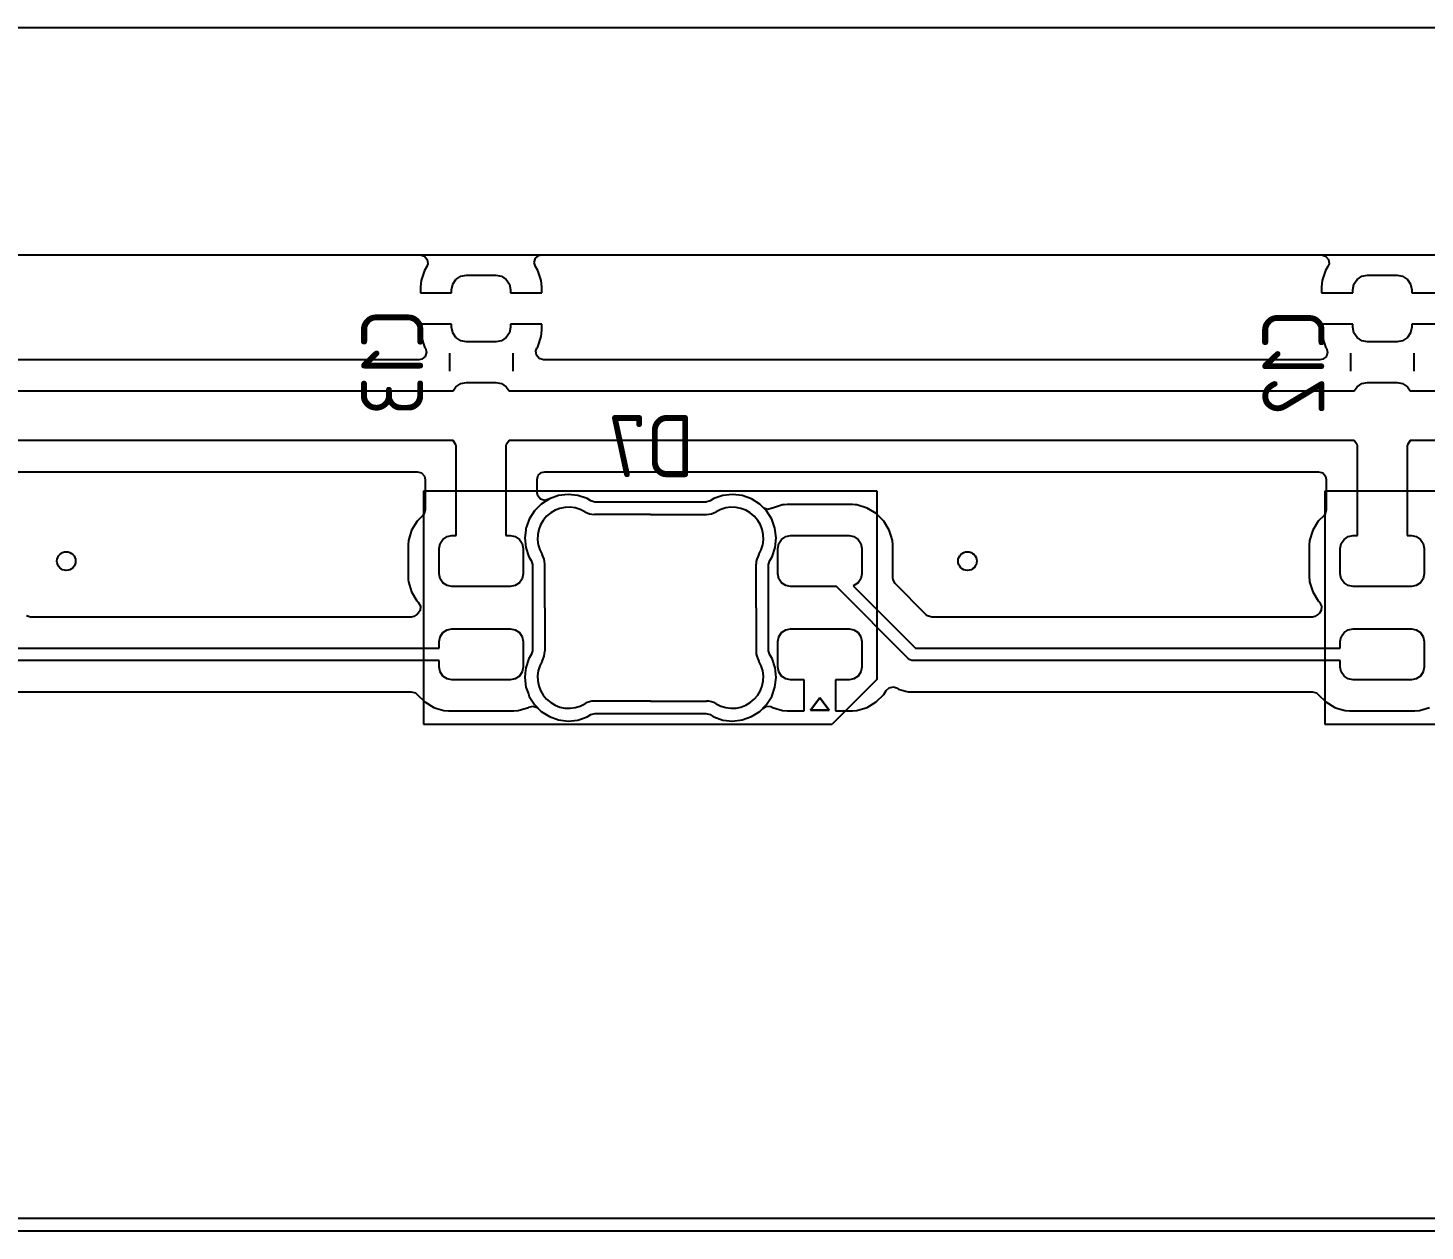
# Model space of a CAD drawing. Header units: millimetres. Extents: x 45 to 545, y -265 to -129.
# Drawn here: x 415.48 to 437.96, y -265.47 to -246.12 of the extents above; entities that cross this region are included whole.
import ezdxf
from ezdxf.enums import TextEntityAlignment as Align

# ---------------------------------------------------------------- set-up
doc = ezdxf.new("R2010")
doc.units = ezdxf.units.MM
for name, color, linetype, true_color in [('B.Cu', 151, 'CONTINUOUS', 0x6fccdb), ('B.Silkscreen', 203, 'CONTINUOUS', 0x8864cb), ('Edge.Cuts', 111, 'CONTINUOUS', 0x81ffbe), ('F.Cu', 241, 'CONTINUOUS', 0xe27299), ('User.4', 31, 'CONTINUOUS', 0xd8c852)]:
    doc.layers.add(name, color=color, linetype=linetype, true_color=true_color)
doc.styles.add('KICAD', font='isocp.shx')

msp = doc.modelspace()

# ---------------------------------------------------------------- linework, layer by layer
at = {"layer": 'B.Cu', "linetype": 'CONTINUOUS'}
for p, q in [((409.254229, -249.775), (421.795771, -249.775)), ((421.795771, -249.775), (421.86281, -249.794685)), ((421.86281, -249.794685), (421.908565, -249.847489)), ((421.901309, -249.964098), (421.864549, -250.023692)), ((421.918509, -249.916647), (421.901309, -249.964098)), ((421.908565, -249.847489), (421.918509, -249.916647)), ((423.63025, -249.896706), (423.651172, -249.830042)), ((423.648691, -249.964098), (423.63025, -249.896706)), ((423.68545, -250.023692), (423.648691, -249.964098)), ((423.651172, -249.830042), (423.704813, -249.785272)), ((423.704813, -249.785272), (423.754229, -249.775)), ((423.754229, -249.775), (436.295771, -249.775)), ((436.295771, -249.775), (436.36281, -249.794685)), ((436.36281, -249.794685), (436.408565, -249.847489)), ((436.401309, -249.964098), (436.364549, -250.023692)), ((436.418509, -249.916647), (436.401309, -249.964098)), ((436.408565, -249.847489), (436.418509, -249.916647)), ((421.810319, -250.187347), (421.8, -250.288345)), ((421.864546, -250.023699), (421.810319, -250.187347)), ((421.864549, -250.023692), (421.864546, -250.023699)), ((422.318079, -250.246613), (422.369562, -250.169562)), ((422.369562, -250.169562), (422.446613, -250.118079)), ((422.446613, -250.118079), (422.5375, -250.1)), ((422.5375, -250.1), (423.0125, -250.1)), ((423.0125, -250.1), (423.103387, -250.118079)), ((423.103387, -250.118079), (423.180438, -250.169562)), ((423.180438, -250.169562), (423.231921, -250.246613)), ((423.685453, -250.023699), (423.68545, -250.023692)), ((423.73968, -250.187347), (423.685453, -250.023699)), ((423.749998, -250.288345), (423.73968, -250.187347)), ((436.310319, -250.187347), (436.3, -250.288345)), ((436.364546, -250.023699), (436.310319, -250.187347)), ((436.364549, -250.023692), (436.364546, -250.023699)), ((436.818079, -250.246613), (436.869562, -250.169562)), ((436.869562, -250.169562), (436.946613, -250.118079)), ((436.946613, -250.118079), (437.0375, -250.1)), ((437.0375, -250.1), (437.5125, -250.1)), ((437.5125, -250.1), (437.603387, -250.118079)), ((437.603387, -250.118079), (437.680438, -250.169562)), ((437.680438, -250.169562), (437.731921, -250.246613)), ((421.8, -250.288345), (421.8, -250.3875)), ((421.8, -250.3875), (422.3, -250.3875)), ((422.3, -250.3375), (422.318079, -250.246613)), ((422.3, -250.3875), (422.3, -250.3375)), ((423.231921, -250.246613), (423.25, -250.3375)), ((423.25, -250.3375), (423.25, -250.3875)), ((423.25, -250.3875), (423.749999, -250.3875)), ((423.749999, -250.28836), (423.749998, -250.288345)), ((423.749999, -250.3875), (423.749999, -250.28836)), ((436.3, -250.288345), (436.3, -250.3875)), ((436.3, -250.3875), (436.8, -250.3875)), ((436.8, -250.3375), (436.818079, -250.246613)), ((436.8, -250.3875), (436.8, -250.3375)), ((437.731921, -250.246613), (437.75, -250.3375)), ((437.75, -250.3375), (437.75, -250.3875)), ((437.75, -250.3875), (438.249999, -250.3875)), ((422.3, -250.8875), (421.800001, -250.8875)), ((421.800001, -250.8875), (421.800001, -250.986654)), ((422.3, -250.9375), (422.3, -250.8875)), ((423.75, -250.8875), (423.25, -250.8875)), ((423.25, -250.8875), (423.25, -250.9375)), ((423.75, -250.986641), (423.75, -250.8875)), ((436.8, -250.8875), (436.300001, -250.8875)), ((436.300001, -250.8875), (436.300001, -250.986654)), ((436.8, -250.9375), (436.8, -250.8875)), ((438.25, -250.8875), (437.75, -250.8875)), ((437.75, -250.8875), (437.75, -250.9375)), ((421.800001, -250.986654), (421.810319, -251.087652)), ((421.810319, -251.087652), (421.864546, -251.2513)), ((422.318079, -251.028387), (422.3, -250.9375)), ((422.369562, -251.105438), (422.318079, -251.028387)), ((422.446613, -251.156921), (422.369562, -251.105438)), ((423.180438, -251.105438), (423.103387, -251.156921)), ((423.231921, -251.028387), (423.180438, -251.105438)), ((423.25, -250.9375), (423.231921, -251.028387)), ((423.685453, -251.2513), (423.73968, -251.087652)), ((423.73968, -251.087652), (423.749999, -250.986654)), ((423.749999, -250.986654), (423.75, -250.986641)), ((436.300001, -250.986654), (436.310319, -251.087652)), ((436.310319, -251.087652), (436.364546, -251.2513)), ((436.818079, -251.028387), (436.8, -250.9375)), ((436.869562, -251.105438), (436.818079, -251.028387)), ((436.946613, -251.156921), (436.869562, -251.105438)), ((437.680438, -251.105438), (437.603387, -251.156921)), ((437.731921, -251.028387), (437.680438, -251.105438)), ((437.75, -250.9375), (437.731921, -251.028387)), ((421.864546, -251.2513), (421.864549, -251.251307)), ((421.864549, -251.251307), (421.87787, -251.272902)), ((421.87787, -251.272902), (421.896311, -251.340294)), ((422.5375, -251.175), (422.446613, -251.156921)), ((423.0125, -251.175), (422.5375, -251.175)), ((423.103387, -251.156921), (423.0125, -251.175)), ((423.65493, -251.320353), (423.67213, -251.272902)), ((423.664874, -251.389511), (423.65493, -251.320353)), ((423.67213, -251.272902), (423.68545, -251.251307)), ((423.68545, -251.251307), (423.685453, -251.2513)), ((436.364546, -251.2513), (436.364549, -251.251307)), ((436.364549, -251.251307), (436.37787, -251.272902)), ((436.37787, -251.272902), (436.396311, -251.340294)), ((437.0375, -251.175), (436.946613, -251.156921)), ((437.5125, -251.175), (437.0375, -251.175)), ((437.603387, -251.156921), (437.5125, -251.175)), ((421.772332, -251.462), (409.277668, -251.462)), ((421.821748, -251.451728), (421.772332, -251.462)), ((421.875389, -251.406958), (421.821748, -251.451728)), ((421.896311, -251.340294), (421.875389, -251.406958)), ((423.710629, -251.442315), (423.664874, -251.389511)), ((423.777668, -251.462), (423.710629, -251.442315)), ((436.272332, -251.462), (423.777668, -251.462)), ((436.321748, -251.451728), (436.272332, -251.462)), ((436.375389, -251.406958), (436.321748, -251.451728)), ((436.396311, -251.340294), (436.375389, -251.406958)), ((408.725832, -251.9625), (422.324168, -251.9625)), ((422.324168, -251.9625), (422.369562, -251.894562)), ((422.369562, -251.894562), (422.446613, -251.843079)), ((422.446613, -251.843079), (422.5375, -251.825)), ((422.5375, -251.825), (423.0125, -251.825)), ((423.0125, -251.825), (423.103387, -251.843079)), ((423.103387, -251.843079), (423.180438, -251.894562)), ((423.180438, -251.894562), (423.225832, -251.9625)), ((423.225832, -251.9625), (436.7, -251.9625)), ((436.7, -251.9625), (436.824168, -251.9625)), ((436.824168, -251.9625), (436.869562, -251.894562)), ((436.869562, -251.894562), (436.946613, -251.843079)), ((436.946613, -251.843079), (437.0375, -251.825)), ((437.0375, -251.825), (437.5125, -251.825)), ((437.5125, -251.825), (437.603387, -251.843079)), ((437.603387, -251.843079), (437.680438, -251.894562)), ((437.680438, -251.894562), (437.725832, -251.9625)), ((437.725832, -251.9625), (451.324168, -251.9625)), ((422.324168, -252.7625), (408.725832, -252.7625)), ((422.369562, -252.830438), (422.324168, -252.7625)), ((422.375, -252.834071), (422.369562, -252.830438)), ((422.375, -254.29), (422.375, -252.834071)), ((423.180438, -252.830438), (423.175, -252.834071)), ((423.175, -252.834071), (423.175, -254.29)), ((423.225832, -252.7625), (423.180438, -252.830438)), ((436.7, -252.7625), (423.225832, -252.7625)), ((436.824168, -252.7625), (436.7, -252.7625)), ((436.869562, -252.830438), (436.824168, -252.7625)), ((436.875, -252.834071), (436.869562, -252.830438)), ((436.875, -254.29), (436.875, -252.834071)), ((437.680438, -252.830438), (437.675, -252.834071)), ((437.675, -252.834071), (437.675, -254.29)), ((437.725832, -252.7625), (437.680438, -252.830438)), ((451.324168, -252.7625), (437.725832, -252.7625)), ((409.2995, -253.263), (421.7505, -253.263)), ((421.7505, -253.263), (421.817539, -253.282685)), ((421.817539, -253.282685), (421.863294, -253.335489)), ((421.863294, -253.335489), (421.8745, -253.387)), ((423.6755, -253.387), (423.695185, -253.319961)), ((423.695185, -253.319961), (423.747989, -253.274206)), ((423.747989, -253.274206), (423.7995, -253.263)), ((423.7995, -253.263), (436.2505, -253.263)), ((436.2505, -253.263), (436.317539, -253.282685)), ((436.317539, -253.282685), (436.363294, -253.335489)), ((436.363294, -253.335489), (436.3745, -253.387)), ((421.8745, -253.387), (421.8745, -253.876409)), ((423.6755, -253.599687), (423.6755, -253.387)), ((436.3745, -253.387), (436.3745, -253.876409)), ((423.686295, -253.65029), (423.6755, -253.599687)), ((423.731624, -253.70346), (423.686295, -253.65029)), ((423.798503, -253.723683), (423.731624, -253.70346)), ((423.865699, -253.704538), (423.798503, -253.723683)), ((423.874926, -253.698712), (423.865699, -253.704538)), ((424.022267, -253.64644), (423.874926, -253.698712)), ((424.022268, -253.64644), (424.022267, -253.64644)), ((424.177509, -253.627929), (424.022268, -253.64644)), ((424.17751, -253.627929), (424.177509, -253.627929)), ((424.177511, -253.627929), (424.17751, -253.627929)), ((424.333011, -253.644089), (424.177511, -253.627929)), ((424.333014, -253.64409), (424.333011, -253.644089)), ((424.481128, -253.694129), (424.333014, -253.64409)), ((424.541831, -253.731271), (424.481128, -253.694129)), ((424.606549, -253.7495), (424.541831, -253.731271)), ((426.393451, -253.7495), (424.606549, -253.7495)), ((426.458169, -253.731271), (426.393451, -253.7495)), ((426.51887, -253.694129), (426.458169, -253.731271)), ((426.518871, -253.694129), (426.51887, -253.694129)), ((426.666986, -253.644091), (426.518871, -253.694129)), ((426.822487, -253.627931), (426.666986, -253.644091)), ((426.822488, -253.627931), (426.822487, -253.627931)), ((426.822491, -253.627931), (426.822488, -253.627931)), ((426.925984, -253.640271), (426.822491, -253.627931)), ((426.977733, -253.646442), (426.925984, -253.640271)), ((427.125074, -253.698716), (426.977731, -253.646442)), ((426.977731, -253.646442), (426.977733, -253.646442)), ((427.257274, -253.782182), (427.125074, -253.698716)), ((427.306565, -253.831473), (427.257274, -253.782182)), ((427.626894, -253.795959), (427.463329, -253.846927)), ((427.655327, -253.793375), (427.626894, -253.795959)), ((427.697974, -253.7895), (427.655327, -253.793375)), ((428.752026, -253.7895), (427.697974, -253.7895)), ((428.794672, -253.793375), (428.752026, -253.7895)), ((428.823106, -253.795959), (428.794672, -253.793375)), ((428.98667, -253.846927), (428.823104, -253.795959)), ((428.823104, -253.795959), (428.823106, -253.795959)), ((421.838181, -253.96409), (421.745566, -254.056704)), ((421.854815, -253.943448), (421.838181, -253.96409)), ((421.8745, -253.876409), (421.854815, -253.943448)), ((427.324361, -253.846223), (427.306565, -253.831473)), ((427.390834, -253.867745), (427.324361, -253.846223)), ((427.45839, -253.849913), (427.390834, -253.867745)), ((427.463327, -253.846928), (427.45839, -253.849913)), ((427.463329, -253.846927), (427.463327, -253.846928)), ((428.986671, -253.846928), (428.986669, -253.846927)), ((428.986669, -253.846927), (428.98667, -253.846927)), ((428.986673, -253.846929), (428.986671, -253.846928)), ((429.133291, -253.935563), (428.986673, -253.846929)), ((429.133294, -253.935565), (429.133291, -253.935563)), ((429.254434, -254.056705), (429.133294, -253.935565)), ((436.338181, -253.96409), (436.245566, -254.056704)), ((436.354815, -253.943448), (436.338181, -253.96409)), ((436.3745, -253.876409), (436.354815, -253.943448)), ((421.656927, -254.203329), (421.605959, -254.366894)), ((421.745565, -254.056705), (421.656927, -254.203329)), ((421.745566, -254.056704), (421.745565, -254.056705)), ((429.254435, -254.056707), (429.254434, -254.056705)), ((429.254437, -254.056709), (429.254435, -254.056707)), ((429.342281, -254.20202), (429.254437, -254.056709)), ((429.343072, -254.203329), (429.342281, -254.20202)), ((429.368556, -254.285111), (429.343072, -254.203329)), ((436.156927, -254.203329), (436.105959, -254.366894)), ((436.245565, -254.056705), (436.156927, -254.203329)), ((436.245566, -254.056704), (436.245565, -254.056705)), ((421.605959, -254.366896), (421.5995, -254.437974)), ((421.5995, -254.437974), (421.5995, -254.962026)), ((421.605959, -254.366894), (421.605959, -254.366896)), ((422.1, -254.495), (422.115605, -254.41655)), ((422.115605, -254.41655), (422.160043, -254.350043)), ((422.160043, -254.350043), (422.22655, -254.305605)), ((422.22655, -254.305605), (422.305, -254.29)), ((422.305, -254.29), (422.375, -254.29)), ((423.175, -254.29), (423.245, -254.29)), ((423.245, -254.29), (423.32345, -254.305605)), ((423.32345, -254.305605), (423.389957, -254.350043)), ((423.389957, -254.350043), (423.434395, -254.41655)), ((423.434395, -254.41655), (423.45, -254.495)), ((427.55, -254.495), (427.565605, -254.41655)), ((427.565605, -254.41655), (427.610043, -254.350043)), ((427.610043, -254.350043), (427.67655, -254.305605)), ((427.67655, -254.305605), (427.755, -254.29)), ((427.755, -254.29), (428.695, -254.29)), ((428.695, -254.29), (428.77345, -254.305605)), ((428.77345, -254.305605), (428.839957, -254.350043)), ((428.839957, -254.350043), (428.884395, -254.41655)), ((428.884395, -254.41655), (428.9, -254.495)), ((429.394041, -254.366896), (429.368556, -254.285111)), ((429.4005, -254.437974), (429.394041, -254.366896)), ((429.4005, -254.962026), (429.4005, -254.437974)), ((436.105959, -254.366896), (436.0995, -254.437974)), ((436.0995, -254.437974), (436.0995, -254.962026)), ((436.105959, -254.366894), (436.105959, -254.366896)), ((436.6, -254.495), (436.615605, -254.41655)), ((436.615605, -254.41655), (436.660043, -254.350043)), ((436.660043, -254.350043), (436.72655, -254.305605)), ((436.72655, -254.305605), (436.805, -254.29)), ((436.805, -254.29), (436.875, -254.29)), ((437.675, -254.29), (437.745, -254.29)), ((437.745, -254.29), (437.82345, -254.305605)), ((437.82345, -254.305605), (437.889957, -254.350043)), ((437.889957, -254.350043), (437.934395, -254.41655)), ((437.934395, -254.41655), (437.95, -254.495)), ((422.1, -254.905), (422.1, -254.495)), ((423.45, -254.495), (423.45, -254.905)), ((427.55, -254.905), (427.55, -254.495)), ((428.9, -254.495), (428.9, -254.905)), ((436.6, -254.905), (436.6, -254.495)), ((437.95, -254.495), (437.95, -254.905)), ((422.115605, -254.98345), (422.1, -254.905)), ((423.45, -254.905), (423.434395, -254.98345)), ((427.565605, -254.98345), (427.55, -254.905)), ((428.9, -254.905), (428.884395, -254.98345)), ((436.615605, -254.98345), (436.6, -254.905)), ((437.95, -254.905), (437.934395, -254.98345)), ((421.5995, -254.962026), (421.60301, -255.000656)), ((421.60301, -255.000656), (421.605959, -255.033105)), ((421.605959, -255.033105), (421.656927, -255.19667)), ((422.160043, -255.049957), (422.115605, -254.98345)), ((422.22655, -255.094395), (422.160043, -255.049957)), ((422.305, -255.11), (422.22655, -255.094395)), ((423.245, -255.11), (422.305, -255.11)), ((423.32345, -255.094395), (423.245, -255.11)), ((423.389957, -255.049957), (423.32345, -255.094395)), ((423.434395, -254.98345), (423.389957, -255.049957)), ((427.610043, -255.049957), (427.565605, -254.98345)), ((427.67655, -255.094395), (427.610043, -255.049957)), ((427.755, -255.11), (427.67655, -255.094395)), ((428.493578, -255.11), (427.755, -255.11)), ((429.654289, -256.27071), (428.493578, -255.11)), ((428.77345, -255.094395), (428.762912, -255.096491)), ((428.762912, -255.096491), (429.766421, -256.1)), ((428.839957, -255.049957), (428.77345, -255.094395)), ((428.884395, -254.98345), (428.839957, -255.049957)), ((429.400373, -254.964825), (429.400432, -254.96351)), ((429.4005, -254.96483), (429.400373, -254.964825)), ((429.400405, -254.963067), (429.4005, -254.962026)), ((429.400432, -254.96351), (429.400405, -254.963067)), ((429.4005, -254.964836), (429.4005, -254.96483)), ((429.400515, -254.964836), (429.4005, -254.964836)), ((429.402729, -255.000656), (429.400515, -254.964836)), ((429.436214, -255.061979), (429.402729, -255.000656)), ((429.937416, -255.563181), (429.436214, -255.061979)), ((436.0995, -254.962026), (436.10301, -255.000656)), ((436.10301, -255.000656), (436.105959, -255.033105)), ((436.105959, -255.033105), (436.156927, -255.19667)), ((436.660043, -255.049957), (436.615605, -254.98345)), ((436.72655, -255.094395), (436.660043, -255.049957)), ((436.805, -255.11), (436.72655, -255.094395)), ((437.745, -255.11), (436.805, -255.11)), ((437.82345, -255.094395), (437.745, -255.11)), ((437.889957, -255.049957), (437.82345, -255.094395)), ((437.934395, -254.98345), (437.889957, -255.049957)), ((421.656927, -255.19667), (421.656929, -255.196673)), ((421.656929, -255.196673), (421.742355, -255.337985)), ((421.742355, -255.337985), (421.745565, -255.343294)), ((421.745565, -255.343294), (421.76459, -255.362319)), ((421.76459, -255.362319), (421.798075, -255.423642)), ((436.156927, -255.19667), (436.156929, -255.196673)), ((436.156929, -255.196673), (436.242355, -255.337985)), ((436.242355, -255.337985), (436.245565, -255.343294)), ((436.245565, -255.343294), (436.26459, -255.362319)), ((436.26459, -255.362319), (436.298075, -255.423642)), ((415.525097, -255.5995), (415.458058, -255.579815)), ((421.651663, -255.5995), (415.525097, -255.5995)), ((421.692438, -255.592604), (421.651663, -255.5995)), ((421.738164, -255.559914), (421.692438, -255.592604)), ((421.740261, -255.562011), (421.738164, -255.559914)), ((421.764592, -255.537679), (421.740261, -255.562011)), ((421.793091, -255.493334), (421.764592, -255.537679)), ((421.798075, -255.423642), (421.793091, -255.493334)), ((429.958058, -255.579815), (429.937416, -255.563181)), ((430.025097, -255.5995), (429.958058, -255.579815)), ((436.151663, -255.5995), (430.025097, -255.5995)), ((436.192438, -255.592604), (436.151663, -255.5995)), ((436.238164, -255.559914), (436.192438, -255.592604)), ((436.240261, -255.562011), (436.238164, -255.559914)), ((436.264592, -255.537679), (436.240261, -255.562011)), ((436.293091, -255.493334), (436.264592, -255.537679)), ((436.298075, -255.423642), (436.293091, -255.493334)), ((422.160043, -255.850043), (422.22655, -255.805605)), ((422.22655, -255.805605), (422.305, -255.79)), ((422.305, -255.79), (423.245, -255.79)), ((423.245, -255.79), (423.32345, -255.805605)), ((423.32345, -255.805605), (423.389957, -255.850043)), ((427.610043, -255.850043), (427.67655, -255.805605)), ((427.67655, -255.805605), (427.755, -255.79)), ((427.755, -255.79), (428.695, -255.79)), ((428.695, -255.79), (428.77345, -255.805605)), ((428.77345, -255.805605), (428.839957, -255.850043)), ((436.660043, -255.850043), (436.72655, -255.805605)), ((436.72655, -255.805605), (436.805, -255.79)), ((436.805, -255.79), (437.745, -255.79)), ((437.745, -255.79), (437.82345, -255.805605)), ((437.82345, -255.805605), (437.889957, -255.850043)), ((422.1, -255.995), (422.115605, -255.91655)), ((422.1, -256.1), (422.1, -255.995)), ((422.115605, -255.91655), (422.160043, -255.850043)), ((423.389957, -255.850043), (423.434395, -255.91655)), ((423.434395, -255.91655), (423.45, -255.995)), ((423.45, -255.995), (423.45, -256.405)), ((427.55, -255.995), (427.565605, -255.91655)), ((427.55, -256.405), (427.55, -255.995)), ((427.565605, -255.91655), (427.610043, -255.850043)), ((428.839957, -255.850043), (428.884395, -255.91655)), ((428.884395, -255.91655), (428.9, -255.995)), ((428.9, -255.995), (428.9, -256.405)), ((436.6, -255.995), (436.615605, -255.91655)), ((436.6, -256.1), (436.6, -255.995)), ((436.615605, -255.91655), (436.660043, -255.850043)), ((437.889957, -255.850043), (437.934395, -255.91655)), ((437.934395, -255.91655), (437.95, -255.995)), ((437.95, -255.995), (437.95, -256.405)), ((415.266421, -256.1), (422.1, -256.1)), ((429.669442, -256.283147), (429.654289, -256.27071)), ((429.68, -256.28752), (429.669442, -256.283147)), ((429.766421, -256.1), (436.6, -256.1)), ((422.1, -256.3), (415.225, -256.3)), ((422.1, -256.405), (422.1, -256.3)), ((422.115605, -256.48345), (422.1, -256.405)), ((422.160043, -256.549957), (422.115605, -256.48345)), ((423.434395, -256.48345), (423.389957, -256.549957)), ((423.45, -256.405), (423.434395, -256.48345)), ((427.565605, -256.48345), (427.55, -256.405)), ((427.610043, -256.549957), (427.565605, -256.48345)), ((428.884395, -256.48345), (428.839957, -256.549957)), ((428.9, -256.405), (428.884395, -256.48345)), ((429.705491, -256.298079), (429.68, -256.28752)), ((429.725, -256.3), (429.705491, -256.298079)), ((436.6, -256.3), (429.725, -256.3)), ((436.6, -256.405), (436.6, -256.3)), ((436.615605, -256.48345), (436.6, -256.405)), ((436.660043, -256.549957), (436.615605, -256.48345)), ((437.934395, -256.48345), (437.889957, -256.549957)), ((437.95, -256.405), (437.934395, -256.48345)), ((422.22655, -256.594395), (422.160043, -256.549957)), ((422.305, -256.61), (422.22655, -256.594395)), ((423.245, -256.61), (422.305, -256.61)), ((423.32345, -256.594395), (423.245, -256.61)), ((423.389957, -256.549957), (423.32345, -256.594395)), ((427.67655, -256.594395), (427.610043, -256.549957)), ((427.755, -256.61), (427.67655, -256.594395)), ((427.975, -256.61), (427.755, -256.61)), ((427.975, -257.11), (427.975, -256.61)), ((428.695, -256.61), (428.475, -256.61)), ((428.475, -256.61), (428.475, -257.11)), ((428.77345, -256.594395), (428.695, -256.61)), ((428.839957, -256.549957), (428.77345, -256.594395)), ((429.341951, -256.735607), (429.41081, -256.723768)), ((429.41081, -256.723768), (429.45854, -256.739557)), ((436.72655, -256.594395), (436.660043, -256.549957)), ((436.805, -256.61), (436.72655, -256.594395)), ((437.745, -256.61), (436.805, -256.61)), ((437.82345, -256.594395), (437.745, -256.61)), ((437.889957, -256.549957), (437.82345, -256.594395)), ((415.145943, -256.8005), (421.651663, -256.8005)), ((421.651663, -256.8005), (421.718702, -256.820185)), ((421.718702, -256.820185), (421.739301, -256.838945)), ((421.739301, -256.838945), (421.74026, -256.837987)), ((421.74026, -256.837987), (421.745561, -256.843288)), ((421.745561, -256.843288), (421.745563, -256.843291)), ((421.745563, -256.843291), (421.866709, -256.964437)), ((429.132983, -256.964037), (429.254037, -256.842983)), ((429.254037, -256.842983), (429.290423, -256.782794)), ((429.290423, -256.782794), (429.341951, -256.735607)), ((429.45854, -256.739557), (429.493216, -256.759577)), ((429.493216, -256.759577), (429.605019, -256.789534)), ((429.605019, -256.789534), (429.645942, -256.8005)), ((429.645942, -256.8005), (429.645943, -256.8005)), ((429.645943, -256.8005), (436.151663, -256.8005)), ((436.151663, -256.8005), (436.218702, -256.820185)), ((436.218702, -256.820185), (436.239301, -256.838945)), ((436.239301, -256.838945), (436.24026, -256.837987)), ((436.24026, -256.837987), (436.245561, -256.843288)), ((436.245561, -256.843288), (436.245563, -256.843291)), ((436.245563, -256.843291), (436.366709, -256.964437)), ((421.866709, -256.964437), (422.013327, -257.053071)), ((422.013327, -257.053071), (422.01333, -257.053072)), ((422.01333, -257.053072), (422.013329, -257.053072)), ((422.013329, -257.053072), (422.061756, -257.068162)), ((422.061756, -257.068162), (422.176896, -257.104041)), ((422.176896, -257.104041), (422.247974, -257.1105)), ((422.247974, -257.1105), (422.247977, -257.1105)), ((422.247977, -257.1105), (423.302023, -257.1105)), ((423.302023, -257.1105), (423.302026, -257.1105)), ((423.302026, -257.1105), (423.373104, -257.104041)), ((423.373104, -257.104041), (423.536673, -257.053071)), ((423.536673, -257.053071), (423.541603, -257.05009)), ((423.541603, -257.05009), (423.609155, -257.032254)), ((423.609155, -257.032254), (423.67563, -257.05377)), ((423.67563, -257.05377), (423.693434, -257.068526)), ((423.693434, -257.068526), (423.742725, -257.117817)), ((423.742725, -257.117817), (423.742727, -257.117818)), ((423.742727, -257.117818), (423.742729, -257.11782)), ((423.742729, -257.11782), (423.874926, -257.201284)), ((424.481128, -257.205871), (424.541828, -257.168728)), ((424.541828, -257.168728), (424.606548, -257.1505)), ((424.606548, -257.1505), (424.639522, -257.150501)), ((424.639522, -257.150501), (424.639524, -257.1505)), ((424.639524, -257.1505), (425.460118, -257.1505)), ((425.460118, -257.1505), (426.360473, -257.1505)), ((426.360473, -257.1505), (426.393452, -257.1505)), ((426.393452, -257.1505), (426.458172, -257.16873)), ((426.458172, -257.16873), (426.511373, -257.201283)), ((427.125074, -257.201284), (427.257271, -257.11782)), ((427.257271, -257.11782), (427.306929, -257.068162)), ((427.306929, -257.068162), (427.368252, -257.034676)), ((427.368252, -257.034676), (427.437943, -257.03966)), ((427.437943, -257.03966), (427.458762, -257.049726)), ((427.458762, -257.049726), (427.463535, -257.052611)), ((427.463535, -257.052611), (427.463536, -257.052612)), ((427.463536, -257.052612), (427.626986, -257.103544)), ((427.626986, -257.103544), (427.626984, -257.103544)), ((427.626984, -257.103544), (427.698023, -257.11)), ((427.698023, -257.11), (427.975, -257.11)), ((428.475, -257.11), (428.751977, -257.11)), ((428.751977, -257.11), (428.823014, -257.103544)), ((428.823014, -257.103544), (428.986463, -257.052612)), ((428.986463, -257.052612), (429.132983, -256.964037)), ((436.366709, -256.964437), (436.513327, -257.053071)), ((436.513327, -257.053071), (436.51333, -257.053072)), ((436.51333, -257.053072), (436.513329, -257.053072)), ((436.513329, -257.053072), (436.561756, -257.068162)), ((436.561756, -257.068162), (436.676896, -257.104041)), ((436.676896, -257.104041), (436.747974, -257.1105)), ((436.747974, -257.1105), (436.747977, -257.1105)), ((436.747977, -257.1105), (437.802023, -257.1105)), ((437.802023, -257.1105), (437.802026, -257.1105)), ((437.802026, -257.1105), (437.873104, -257.104041)), ((437.873104, -257.104041), (438.036673, -257.053071)), ((423.874926, -257.201284), (424.022269, -257.253558)), ((424.022269, -257.253558), (424.177509, -257.272069)), ((424.177509, -257.272069), (424.333012, -257.255909)), ((424.333012, -257.255909), (424.481128, -257.205871)), ((426.511373, -257.201283), (426.518872, -257.205871)), ((426.518872, -257.205871), (426.666988, -257.255909)), ((426.666988, -257.255909), (426.822491, -257.272069)), ((426.822491, -257.272069), (426.977731, -257.253558)), ((426.977731, -257.253558), (427.125074, -257.201284)), ((541.996519, -265.2745), (48.003481, -265.2745))]:
    msp.add_line(p, q, dxfattribs=at)
at = {"layer": 'B.Cu'}
for centre in [(416.099999, -254.7), (430.599999, -254.7)]:
    msp.add_circle(centre, 0.15, dxfattribs=at)
at = {"layer": 'B.Silkscreen', "linetype": 'CONTINUOUS'}
for p, q in [((422.265, -251.353733), (422.265, -251.646267)), ((423.285, -251.353733), (423.285, -251.646267)), ((436.765, -251.353733), (436.765, -251.646267)), ((437.785, -251.353733), (437.785, -251.646267)), ((421.85, -253.575), (421.85, -257.325)), ((429.15, -253.575), (421.85, -253.575)), ((429.15, -256.6), (429.15, -253.575)), ((436.35, -253.575), (436.35, -257.325)), ((443.65, -253.575), (436.35, -253.575)), ((429.15, -256.6), (428.425, -257.325)), ((428.225, -256.9), (428.075, -257.1)), ((428.075, -257.1), (428.225, -256.9)), ((428.375, -257.1), (428.225, -256.9)), ((428.225, -256.9), (428.375, -257.1)), ((428.075, -257.1), (428.375, -257.1)), ((428.375, -257.1), (428.075, -257.1)), ((421.85, -257.325), (428.425, -257.325)), ((436.35, -257.325), (442.925, -257.325))]:
    msp.add_line(p, q, dxfattribs=at)
at = {"layer": 'Edge.Cuts', "linetype": 'CONTINUOUS'}
for p, q in [((425.5, -253.95), (424.599647, -253.95)), ((425.5, -253.95), (426.400353, -253.95)), ((423.8, -255.45), (423.8, -254.749647)), ((427.2, -255.45), (427.2, -254.749647)), ((423.8, -255.45), (423.8, -256.150353)), ((427.2, -255.45), (427.2, -256.150353)), ((425.5, -256.95), (424.599647, -256.95)), ((425.5, -256.95), (426.400353, -256.95)), ((542, -265.475), (48, -265.475))]:
    msp.add_line(p, q, dxfattribs=at)
at = {"layer": 'Edge.Cuts'}
for centre, radius, start, end in [((424.18284, -254.33284), 0.499999, -301.4001015, -148.5998985), ((424.59965, -253.64998), 0.30002, -121.3982783, -90.0005729), ((426.400356, -253.650008), 0.299992, -90.000573, -58.5999137), ((426.817158, -254.332842), 0.5, -31.3997865, 121.3997865), ((423.5, -254.7496), 0.299976, -0.0089763, 31.3921169), ((427.499992, -254.749644), 0.299992, -211.4000863, -179.999427), ((423.50032, -256.15044), 0.29968, -31.4174572, 0.0166335), ((427.499992, -256.150356), 0.299992, -180.000573, -148.5999137), ((424.18284, -256.56716), 0.499999, -211.4001015, -58.5998985), ((426.817158, -256.567158), 0.5, -121.3997865, 31.3997865), ((424.5996, -257.25), 0.299976, 89.9910237, 121.3921169), ((426.400356, -257.249992), 0.299992, 58.5999137, 90.000573)]:
    msp.add_arc(centre, radius, start, end, dxfattribs=at)
at = {"layer": 'F.Cu', "linetype": 'CONTINUOUS'}
for p, q in [((439.75, -246.125), (411.25, -246.125)), ((47.7, -249.775), (542.3, -249.775)), ((423.742723, -253.78218), (423.63218, -253.892723)), ((423.874926, -253.698712), (423.742723, -253.78218)), ((424.022267, -253.64644), (423.874926, -253.698712)), ((424.022268, -253.64644), (424.022267, -253.64644)), ((424.177509, -253.627929), (424.022268, -253.64644)), ((424.17751, -253.627929), (424.177509, -253.627929)), ((424.177511, -253.627929), (424.17751, -253.627929)), ((424.333011, -253.644089), (424.177511, -253.627929)), ((424.333014, -253.64409), (424.333011, -253.644089)), ((424.481128, -253.694129), (424.333014, -253.64409)), ((424.541831, -253.731271), (424.481128, -253.694129)), ((424.606549, -253.7495), (424.541831, -253.731271)), ((426.393451, -253.7495), (424.606549, -253.7495)), ((426.458169, -253.731271), (426.393451, -253.7495)), ((426.51887, -253.694129), (426.458169, -253.731271)), ((426.518871, -253.694129), (426.51887, -253.694129)), ((426.666986, -253.644091), (426.518871, -253.694129)), ((426.822487, -253.627931), (426.666986, -253.644091)), ((426.822488, -253.627931), (426.822487, -253.627931)), ((426.822491, -253.627931), (426.822488, -253.627931)), ((426.925984, -253.640271), (426.822491, -253.627931)), ((426.977733, -253.646442), (426.925984, -253.640271)), ((427.125074, -253.698716), (426.977731, -253.646442)), ((426.977731, -253.646442), (426.977733, -253.646442)), ((427.257274, -253.782182), (427.125074, -253.698716)), ((427.367817, -253.892725), (427.257274, -253.782182)), ((423.548712, -254.024926), (423.504145, -254.150549)), ((423.63218, -253.892723), (423.548712, -254.024926)), ((427.367818, -253.892727), (427.367817, -253.892725)), ((427.36782, -253.892729), (427.367818, -253.892727)), ((427.451284, -254.024926), (427.36782, -253.892729)), ((427.503558, -254.172269), (427.451284, -254.024926)), ((423.492893, -254.20202), (423.477929, -254.327511)), ((423.49644, -254.172268), (423.492893, -254.20202)), ((423.504145, -254.150549), (423.49644, -254.172268)), ((427.522069, -254.327509), (427.503558, -254.172269)), ((423.477929, -254.327511), (423.494089, -254.483011)), ((423.494089, -254.483011), (423.49409, -254.483014)), ((423.49409, -254.483014), (423.544129, -254.631129)), ((427.455871, -254.631128), (427.505909, -254.483012)), ((427.505909, -254.483012), (427.522069, -254.327511)), ((427.522069, -254.327511), (427.522069, -254.327509)), ((423.544129, -254.631129), (423.58127, -254.691829)), ((423.58127, -254.691829), (423.599499, -254.756548)), ((427.4005, -254.756546), (427.41873, -254.691826)), ((427.41873, -254.691826), (427.455871, -254.631128)), ((423.599499, -254.756548), (423.599499, -254.803952)), ((423.599499, -254.803952), (423.5995, -254.803961)), ((423.5995, -254.803961), (423.5995, -256.098276)), ((427.4005, -256.143451), (427.4005, -254.756546)), ((423.544128, -256.268874), (423.494091, -256.416986)), ((423.544131, -256.268867), (423.544128, -256.268874)), ((423.581268, -256.208175), (423.544131, -256.268867)), ((423.599497, -256.14342), (423.581268, -256.208175)), ((423.5995, -256.098276), (423.599484, -256.098439)), ((423.599484, -256.098439), (423.599497, -256.14342)), ((427.418729, -256.20817), (427.4005, -256.143451)), ((427.455871, -256.268872), (427.418729, -256.20817)), ((427.505909, -256.416988), (427.455871, -256.268872)), ((423.485116, -256.503356), (423.477931, -256.572491)), ((423.494091, -256.416986), (423.485116, -256.503356)), ((427.522069, -256.572491), (427.505909, -256.416988)), ((423.477931, -256.572491), (423.496442, -256.727731)), ((423.496442, -256.727731), (423.535057, -256.836575)), ((427.451284, -256.875074), (427.503558, -256.727731)), ((427.503558, -256.727731), (427.522069, -256.572491)), ((423.535057, -256.836575), (423.548716, -256.875073)), ((423.548716, -256.875073), (423.548716, -256.875075)), ((423.548716, -256.875075), (423.632182, -257.007274)), ((427.36782, -257.007271), (427.451284, -256.875074)), ((423.632182, -257.007274), (423.742725, -257.117817)), ((423.742725, -257.117817), (423.742727, -257.117818)), ((423.742727, -257.117818), (423.742729, -257.11782)), ((423.742729, -257.11782), (423.874926, -257.201284)), ((424.481128, -257.205871), (424.541828, -257.168728)), ((424.541828, -257.168728), (424.606548, -257.1505)), ((424.606548, -257.1505), (424.639522, -257.150501)), ((424.639522, -257.150501), (424.639524, -257.1505)), ((424.639524, -257.1505), (425.460118, -257.1505)), ((425.460118, -257.1505), (426.360473, -257.1505)), ((426.360473, -257.1505), (426.393452, -257.1505)), ((426.393452, -257.1505), (426.458172, -257.16873)), ((426.458172, -257.16873), (426.511373, -257.201283)), ((427.125074, -257.201284), (427.257271, -257.11782)), ((427.257271, -257.11782), (427.36782, -257.007271)), ((423.874926, -257.201284), (424.022269, -257.253558)), ((424.022269, -257.253558), (424.177509, -257.272069)), ((424.177509, -257.272069), (424.333012, -257.255909)), ((424.333012, -257.255909), (424.481128, -257.205871)), ((426.511373, -257.201283), (426.518872, -257.205871)), ((426.518872, -257.205871), (426.666988, -257.255909)), ((426.666988, -257.255909), (426.822491, -257.272069)), ((426.822491, -257.272069), (426.977731, -257.253558)), ((426.977731, -257.253558), (427.125074, -257.201284)), ((541.996519, -265.2745), (48.003481, -265.2745))]:
    msp.add_line(p, q, dxfattribs=at)
at = {"layer": 'F.Cu'}
for centre in [(416.099999, -254.7), (430.599999, -254.7)]:
    msp.add_circle(centre, 0.15, dxfattribs=at)
at = {"layer": 'User.4', "linetype": 'CONTINUOUS'}
msp.add_line((438.25, -246.125), (412.75, -246.125), dxfattribs=at)

# ---------------------------------------------------------------- texts
at = {"layer": 'B.Silkscreen', "style": 'KICAD', "text_generation_flag": 2}
for s, p in [('C13', (421.345, -251.5)), ('C12', (435.845, -251.5))]:
    msp.add_text(s, height=1, rotation=90, dxfattribs=at).set_placement(p, align=Align.MIDDLE_CENTER)
msp.add_text('D7', height=1, dxfattribs=at).set_placement((425.5, -252.85), align=Align.MIDDLE_CENTER)

doc.saveas('drawing.dxf')
